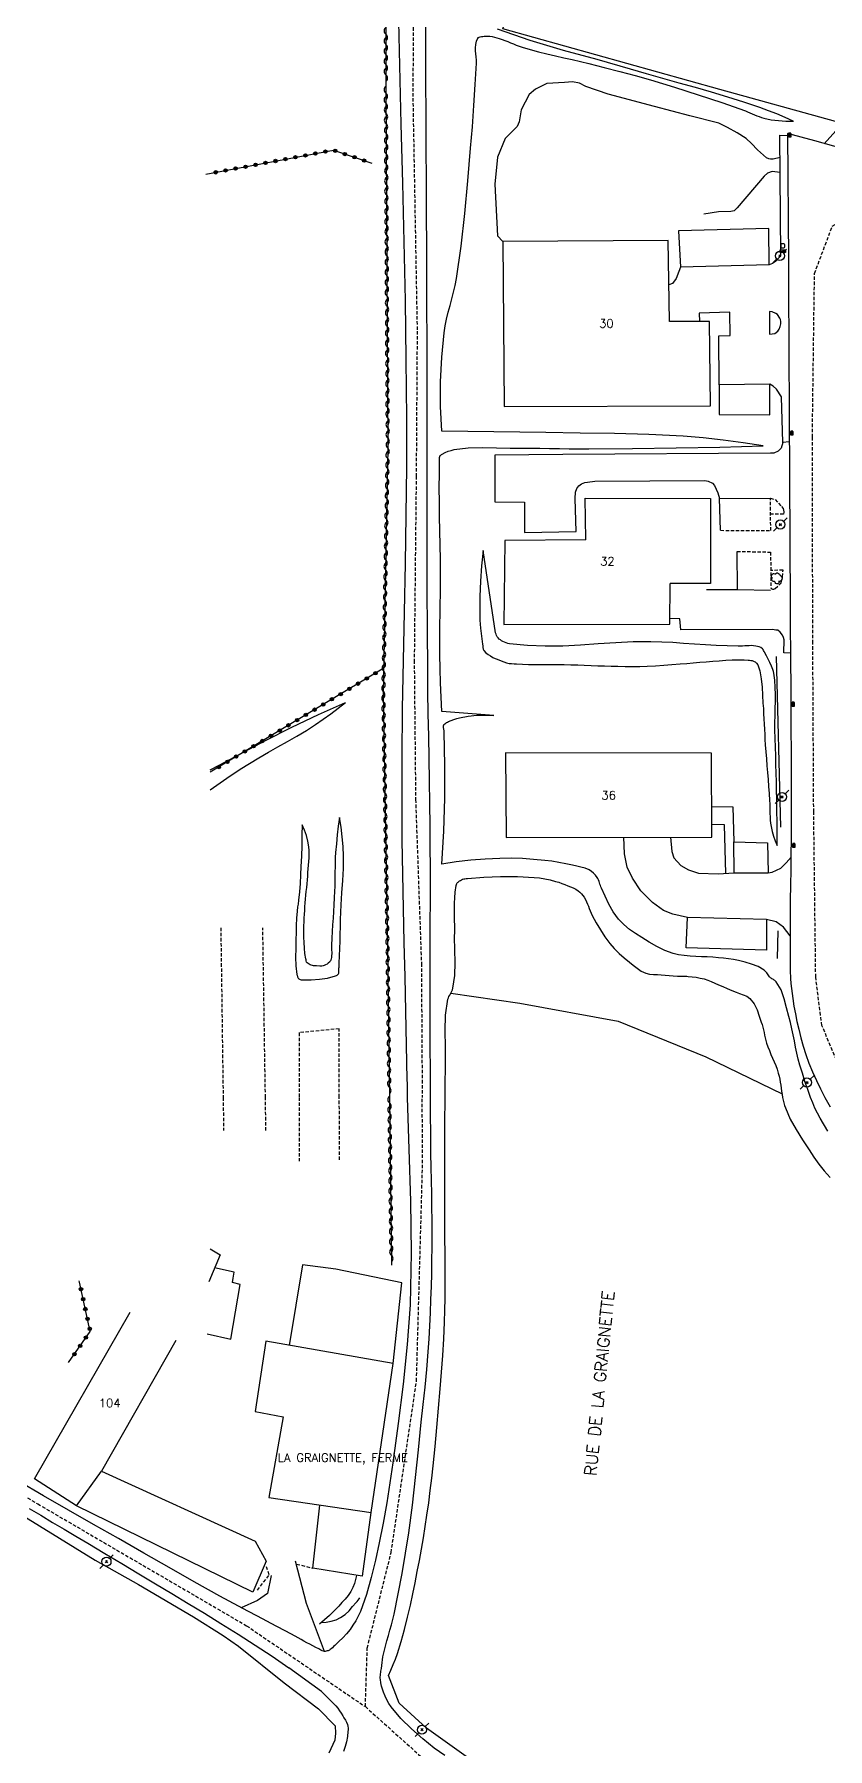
# Model space of a CAD drawing. Header units: millimetres. Extents: x 149000 to 150004, y 153000 to 154002.
# Drawn here: x 149267.2 to 149384.4, y 153574.7 to 153828.2 of the extents above; entities that cross this region are included whole.
import ezdxf
from ezdxf.enums import TextEntityAlignment as Align

# ---------------------------------------------------------------- set-up
doc = ezdxf.new("R2010")
doc.units = ezdxf.units.MM
doc.linetypes.add('DASHED', pattern=[0.75, 0.5, -0.25])
doc.layers.get('0').update_dxf_attribs({"linetype": 'CONTINUOUS'})
for name, color, linetype in [('W0001', 6, 'DASHED'), ('W0006', 2, 'CONTINUOUS'), ('W0008', 7, 'CONTINUOUS'), ('W0017', 7, 'CONTINUOUS'), ('W0071', 7, 'CONTINUOUS'), ('W0101', 7, 'CONTINUOUS'), ('W0104', 1, 'CONTINUOUS'), ('W0112', 1, 'DASHED'), ('W0211', 2, 'CONTINUOUS'), ('W0214', 2, 'CONTINUOUS'), ('W0300', 7, 'CONTINUOUS'), ('W0310', 3, 'CONTINUOUS'), ('W0323', 7, 'CONTINUOUS'), ('W0330', 7, 'CONTINUOUS'), ('W0333', 7, 'CONTINUOUS'), ('W0401', 7, 'CONTINUOUS'), ('W0438', 7, 'CONTINUOUS'), ('W0473', 7, 'CONTINUOUS'), ('W0984', 7, 'CONTINUOUS'), ('W0989', 7, 'CONTINUOUS'), ('W0991', 7, 'CONTINUOUS')]:
    doc.layers.add(name, color=color, linetype=linetype)
doc.styles.get("Standard").update_dxf_attribs({"font": 'romans.shx', "width": 0.85})

# ---------------------------------------------------------------- blocks, each defined once
blk = doc.blocks.new('T300')
for p, q in [((-0.8, 0.51), (-0.86, 0.34)), ((-0.86, 0.34), (-0.86, 0.17)), ((-0.86, 0.17), (-0.74, 0.06)), ((-0.69, 0.63), (-0.8, 0.51)), ((-0.8, -0.06), (-0.74, 0.06)), ((-0.74, 0.06), (-0.69, 0.11)), ((-0.57, 0.69), (-0.69, 0.63)), ((-0.46, 0.69), (-0.57, 0.69)), ((-0.29, 0.63), (-0.46, 0.69)), ((-0.29, 0.63), (-0.17, 0.74)), ((-0.23, 0.57), (-0.29, 0.63)), ((-0.17, 0.74), (-0.06, 0.8)), ((-0.06, 0.8), (0.06, 0.8)), ((0.06, 0.8), (0.23, 0.74)), ((0.23, 0.74), (0.34, 0.63)), ((0.34, 0.63), (0.4, 0.51)), ((0.46, 0.46), (0.34, 0.46)), ((0.4, 0.51), (0.4, 0.46)), ((0.57, 0.4), (0.46, 0.46)), ((0.57, 0.4), (0.69, 0.29)), ((0.69, 0.29), (0.74, 0.17)), ((0.74, 0.06), (0.69, -0.17)), ((0.74, 0.17), (0.74, 0.06)), ((-0.8, -0.17), (-0.8, -0.06)), ((-0.8, -0.23), (-0.8, -0.17)), ((-0.74, -0.34), (-0.8, -0.23)), ((-0.69, -0.4), (-0.74, -0.34)), ((-0.51, -0.46), (-0.69, -0.4)), ((-0.4, -0.46), (-0.51, -0.46)), ((-0.4, -0.46), (-0.34, -0.46)), ((-0.34, -0.46), (-0.34, -0.4)), ((-0.34, -0.51), (-0.34, -0.46)), ((-0.29, -0.63), (-0.34, -0.51)), ((-0.17, -0.74), (-0.29, -0.63)), ((-0.06, -0.8), (-0.17, -0.74)), ((0.06, -0.8), (-0.06, -0.8)), ((0.17, -0.74), (0.06, -0.8)), ((0.23, -0.69), (0.17, -0.74)), ((0.29, -0.46), (0.23, -0.46)), ((0.29, -0.63), (0.23, -0.69)), ((0.46, -0.4), (0.29, -0.46)), ((0.34, -0.51), (0.29, -0.63)), ((0.34, -0.51), (0.34, -0.46)), ((0.57, -0.34), (0.46, -0.4)), ((0.63, -0.29), (0.57, -0.34)), ((0.69, -0.17), (0.63, -0.29))]:
    blk.add_line(p, q)
blk = doc.blocks.new('T473')
for p, q in [((-0.166667, 0.166667), (0.166667, -0.166667)), ((-0.166667, -0.166667), (0.166667, 0.166667)), ((0.500001, 0.500001), (1.000002, 1.000002)), ((-1.000002, -1.000002), (-0.500001, -0.500001))]:
    blk.add_line(p, q)
blk.add_ellipse((0, 0), major_axis=(0.471405, 0.471405), ratio=1, start_param=5.4977871438, end_param=11.780972451)
blk = doc.blocks.new('T438')
for p, q in [((-0.4, 0.2), (0.4, 0.2)), ((-0.4, -0.2), (-0.4, 0.2)), ((0.15, 1.1), (-0.3, 1.1)), ((-0.3, 1.1), (-0.3, 0.5)), ((-0.3, 0.5), (0.15, 0.5)), ((0.3, 0.65), (0.3, 0.95)), ((0.4, 0.2), (0.4, -0.2))]:
    blk.add_line(p, q)
at = {"flags": 128}
for points in [[(-0.4, -0.2), (0.4, 0.2)], [(0.4, -0.2), (-0.4, -0.2)]]:
    blk.add_lwpolyline(points, dxfattribs=at)
for centre, major_axis, start_param, end_param in [((0.15, 0.95), (0.106, -0.106), 0.785398, 2.356194), ((0.15, 0.65), (0.106, 0.106), 3.926991, 5.497787)]:
    blk.add_ellipse(centre, major_axis=major_axis, ratio=1, start_param=start_param, end_param=end_param)
blk = doc.blocks.new('T401')
for p, q in [((-0.3, 0.3), (0, 0.3)), ((-0.3, -0.25), (-0.3, 0.3)), ((-0.3, 0.15), (0, 0.15)), ((-0.3, 0), (0, 0)), ((0, 0.3), (0, -0.25)), ((-0.3, -0.15), (0, -0.15)), ((-0.3, -0.25), (-0.3, -0.3)), ((-0.3, -0.3), (0, -0.3)), ((0, -0.3), (0, -0.25))]:
    blk.add_line(p, q)
blk = doc.blocks.new('t310o')
at = {"color": 0, "linetype": 'Continuous'}
for centre, start, end in [((-0.5, 0.38), 216.8699, 323.1304), ((0.5, -0.37), 36.8699, 143.1303)]:
    blk.add_arc(centre, 0.625, start, end, dxfattribs=at)
blk = doc.blocks.new('t323o')
at = {"color": 0, "linetype": 'Continuous'}
for radius in [0.25, 0.15]:
    blk.add_circle((0, 0), radius, dxfattribs=at)

msp = doc.modelspace()

# ---------------------------------------------------------------- linework, layer by layer
at = {"layer": 'W0001'}
for points in [[(149348.91, 154000), (149347.93, 153997.15), (149339.86, 153980.4), (149333.91, 153965.71), (149329, 153948.51), (149326.22, 153934.62), (149324.08, 153919.47), (149322.82, 153901.75), (149322.56, 153880.4), (149323.29, 153852.46), (149323.14, 153818.74), (149323.77, 153784.3), (149323.63, 153762.84), (149323.34, 153735.62), (149323.54, 153715.03), (149324.4, 153690.82), (149324.52, 153671)], [(149388.13, 153671), (149383.58, 153681.64), (149382.68, 153688.79), (149382.38, 153713.19), (149382.25, 153738.13), (149382.18, 153768.61), (149382.5, 153792.81), (149385.13, 153799.8), (149393.19, 153804.35), (149410.19, 153801.02), (149440.36, 153792.32), (149473.13, 153782.72), (149518.06, 153770.36), (149557.33, 153759.19), (149602.5, 153746.36), (149618.8, 153740.95)], [(149177.95, 153671), (149192.51, 153660.55), (149211.12, 153646.03), (149225.77, 153636.87), (149245.65, 153624.2), (149267.7, 153610.89), (149298.56, 153592.88), (149316.12, 153580.92)], [(149316.12, 153580.92), (149316.4, 153589.59), (149319.93, 153603.7), (149323.68, 153629.06), (149324.58, 153661.29), (149324.52, 153671)], [(149316.12, 153580.92), (149324.74, 153573.18)]]:
    msp.add_lwpolyline(points, dxfattribs=at)
at = {"layer": 'W0006'}
for points in [[(149387.71, 153819.48), (149386.83, 153819.76), (149385.61, 153815.3), (149368.5, 153819.99), (149336.43, 153828.99), (149337.77, 153833.4), (149336.69, 153833.71), (149339.44, 153843.7), (149354.63, 153839.45)], [(149375.78, 153794.07), (149375.77, 153799.45), (149362.41, 153799.14), (149362.68, 153793.74)], [(149368.43, 153776.37), (149368.4, 153771.94), (149375.89, 153771.93), (149375.92, 153776.47)], [(149368.62, 153754.84), (149368.45, 153759.54)], [(149371.11, 153746.09), (149371.06, 153751.73)], [(149370.65, 153704.18), (149370.58, 153708.76), (149375.54, 153708.63), (149375.63, 153704.21)], [(149375.38, 153697.29), (149375.4, 153692.76), (149363.53, 153693.11), (149363.73, 153697.58)]]:
    msp.add_lwpolyline(points, dxfattribs=at)
at = {"layer": 'W0008'}
for points in [[(149320.97, 153832.26), (149321.16, 153823.57), (149321.38, 153814.88), (149321.6, 153806.18), (149321.81, 153797.49), (149321.99, 153788.8), (149322.12, 153780.11), (149322.19, 153771.41), (149322.18, 153764.25), (149322.1, 153757.08), (149321.98, 153749.92), (149321.84, 153742.76), (149321.7, 153735.59), (149321.58, 153728.43), (149321.5, 153721.27), (149321.49, 153714.1), (149321.53, 153709.04), (149321.6, 153703.99), (149321.7, 153698.93), (149321.81, 153693.88), (149321.94, 153688.82), (149322.06, 153683.77), (149322.17, 153678.71), (149322.27, 153673.65), (149322.28, 153672.99), (149322.29, 153672.33), (149322.31, 153671.66), (149322.32, 153671)], [(149325.75, 153671), (149325.73, 153674.83), (149325.72, 153678.66), (149325.71, 153682.49), (149325.7, 153686.32), (149325.7, 153689.01), (149325.7, 153691.7), (149325.71, 153694.39), (149325.72, 153697.08), (149325.73, 153699.78), (149325.74, 153702.47), (149325.73, 153705.16), (149325.72, 153707.85), (149325.69, 153711.16), (149325.65, 153714.47), (149325.6, 153717.78), (149325.54, 153721.08), (149325.48, 153724.39), (149325.42, 153727.7), (149325.37, 153731.01), (149325.34, 153734.32), (149325.3, 153740.2), (149325.27, 153746.09), (149325.26, 153751.98), (149325.25, 153757.87), (149325.24, 153762.11), (149325.24, 153766.35), (149325.24, 153770.59), (149325.23, 153774.83), (149325.23, 153779.07), (149325.23, 153783.31), (149325.22, 153787.55), (149325.21, 153791.79), (149325.2, 153796.7), (149325.17, 153801.6), (149325.15, 153806.51), (149325.12, 153811.42), (149325.09, 153816.33), (149325.07, 153821.23), (149325.05, 153826.14), (149325.04, 153831.05)], [(149386.57, 153811.29), (149382.55, 153812.4), (149378.53, 153813.51)], [(149378.53, 153813.51), (149378.57, 153807.27), (149378.6, 153801.03), (149378.64, 153794.79), (149378.67, 153788.55), (149378.7, 153783.85), (149378.72, 153779.15), (149378.74, 153774.45), (149378.76, 153769.75), (149378.78, 153765.05), (149378.81, 153760.35), (149378.83, 153755.65), (149378.85, 153750.95), (149378.88, 153746), (149378.91, 153741.06), (149378.95, 153736.12), (149378.99, 153731.18), (149379.02, 153726.23), (149379.05, 153721.29), (149379.06, 153716.35), (149379.06, 153711.41), (149379.05, 153709.15), (149379.02, 153706.9), (149378.99, 153704.65), (149378.96, 153702.4), (149378.92, 153700.14), (149378.9, 153697.89), (149378.88, 153695.64), (149378.88, 153693.38), (149378.88, 153692.18), (149378.89, 153690.98), (149378.91, 153689.78), (149378.96, 153688.58), (149379.02, 153687.84), (149379.09, 153687.1), (149379.18, 153686.36), (149379.28, 153685.63), (149379.46, 153684.49), (149379.67, 153683.35), (149379.9, 153682.22), (149380.17, 153681.09), (149380.49, 153679.82), (149380.84, 153678.56), (149381.23, 153677.32), (149381.67, 153676.08), (149382.19, 153674.78), (149382.77, 153673.5), (149383.38, 153672.25), (149384.03, 153671), (149384.03, 153671), (149384.04, 153671), (149384.04, 153671), (149384.04, 153671)], [(149322.32, 153671), (149322.54, 153663.34), (149322.79, 153655.68), (149322.9, 153648.01), (149322.72, 153640.34), (149322.32, 153634.47), (149321.7, 153628.62), (149320.96, 153622.79), (149320.16, 153616.97), (149319.74, 153614), (149319.28, 153611.03), (149318.77, 153608.07), (149318.17, 153605.13), (149317.6, 153602.57), (149317, 153600.02), (149316.29, 153597.48), (149315.39, 153595.01), (149315.06, 153594.31), (149314.7, 153593.63), (149314.29, 153592.98), (149313.85, 153592.35), (149313.33, 153591.71), (149312.77, 153591.1), (149312.18, 153590.53), (149311.59, 153589.95), (149311.43, 153589.8), (149311.27, 153589.64), (149311.09, 153589.48), (149310.91, 153589.35), (149310.81, 153589.29), (149310.71, 153589.24), (149310.6, 153589.19), (149310.49, 153589.15), (149310.35, 153589.12), (149310.2, 153589.09), (149310.06, 153589.09), (149309.91, 153589.1), (149309.72, 153589.16), (149309.55, 153589.25), (149309.39, 153589.36), (149309.22, 153589.45), (149308.79, 153589.68), (149308.35, 153589.92), (149307.92, 153590.15), (149307.48, 153590.38), (149307.05, 153590.62), (149306.62, 153590.85), (149306.18, 153591.09), (149305.75, 153591.32), (149304.35, 153592.06), (149302.96, 153592.8), (149301.56, 153593.54), (149300.16, 153594.28), (149298.76, 153595.02), (149297.37, 153595.76), (149295.98, 153596.51), (149294.59, 153597.27), (149290.84, 153599.36), (149287.11, 153601.48), (149283.38, 153603.62), (149279.65, 153605.76), (149275.95, 153607.87), (149272.25, 153609.99), (149268.55, 153612.11), (149264.86, 153614.26)], [(149327.85, 153573.68), (149326.31, 153574.8), (149324.59, 153576.18), (149322.92, 153577.62), (149321.34, 153579.17), (149319.92, 153580.87), (149319.58, 153581.38), (149319.28, 153581.92), (149319.03, 153582.47), (149318.81, 153583.04), (149318.64, 153583.5), (149318.51, 153583.97), (149318.4, 153584.45), (149318.34, 153584.94), (149318.33, 153585.14), (149318.33, 153585.35), (149318.35, 153585.55), (149318.37, 153585.75), (149318.4, 153585.95), (149318.43, 153586.15), (149318.45, 153586.35), (149318.48, 153586.55), (149318.53, 153586.99), (149318.58, 153587.43), (149318.65, 153587.86), (149318.72, 153588.3), (149318.9, 153589.09), (149319.09, 153589.88), (149319.3, 153590.67), (149319.53, 153591.45), (149319.75, 153592.23), (149319.97, 153593.01), (149320.18, 153593.8), (149320.36, 153594.59), (149320.99, 153597.58), (149321.56, 153600.59), (149322.07, 153603.6), (149322.54, 153606.62), (149323.09, 153610.7), (149323.55, 153614.79), (149323.97, 153618.88), (149324.39, 153622.98), (149324.67, 153625.57), (149324.95, 153628.17), (149325.21, 153630.76), (149325.42, 153633.36), (149325.54, 153635.3), (149325.64, 153637.23), (149325.73, 153639.16), (149325.81, 153641.1), (149325.87, 153643.03), (149325.92, 153644.97), (149325.95, 153646.9), (149325.98, 153648.84), (149326, 153650.82), (149325.99, 153652.79), (149325.96, 153654.77), (149325.93, 153656.75), (149325.89, 153658.73), (149325.85, 153660.7), (149325.82, 153662.68), (149325.8, 153664.66), (149325.78, 153666.24), (149325.77, 153667.83), (149325.76, 153669.41), (149325.75, 153671)], [(149384.04, 153671), (149384.82, 153669.61)], [(149266.42, 153610.24), (149268.15, 153609.21), (149269.89, 153608.17), (149271.62, 153607.14), (149273.35, 153606.11), (149275.08, 153605.07), (149277.6, 153603.57), (149280.11, 153602.08), (149282.62, 153600.58), (149285.12, 153599.08), (149287.54, 153597.63), (149289.95, 153596.18), (149292.36, 153594.72), (149294.75, 153593.23), (149297.3, 153591.63), (149299.84, 153590.02), (149302.36, 153588.37), (149304.83, 153586.64)], [(149309.66, 153583.18), (149304.83, 153586.64)]]:
    msp.add_lwpolyline(points, dxfattribs=at)
at = {"layer": 'W0017'}
for points in [[(149387.71, 153819.48), (149386.54, 153814.91), (149383.95, 153812)], [(149377.54, 153795.48), (149376.72, 153794.59), (149376.3, 153794.29), (149375.78, 153794.07), (149362.68, 153793.74), (149362.44, 153793.12), (149362.06, 153792.06), (149361.51, 153791.31), (149360.98, 153791.11)], [(149377.63, 153774.59), (149376.9, 153775.7), (149376.38, 153776.17), (149375.92, 153776.47), (149368.43, 153776.37), (149368.38, 153783.58), (149370.03, 153783.65), (149370, 153787.1), (149365.47, 153786.96), (149365.48, 153785.73)], [(149378.73, 153767.9), (149377.84, 153767.82), (149377.56, 153766.98), (149377.13, 153766.54), (149376.48, 153766.26), (149376.01, 153766.24), (149345.32, 153766.05), (149335.23, 153765.95), (149335.25, 153759.04), (149339.66, 153759.02), (149339.66, 153754.51), (149347.29, 153754.67), (149347.15, 153759.53), (149347.2, 153760.46), (149347.39, 153761.02), (149347.68, 153761.44), (149348.08, 153761.71), (149348.55, 153761.89), (149348.96, 153761.97), (149350.04, 153762.09), (149366.29, 153762.19), (149366.8, 153762.12), (149367.41, 153761.79), (149367.72, 153761.49), (149368.23, 153760.37), (149368.45, 153759.54), (149375.98, 153759.58)], [(149366.53, 153746.1), (149371.11, 153746.09), (149376.01, 153745.99)], [(149378.92, 153736.68), (149377.96, 153736.71), (149378, 153738.66), (149377.93, 153739), (149377.79, 153739.35), (149377.42, 153739.8), (149377.08, 153740.09), (149376.78, 153740.1), (149376.3, 153740.19), (149362.76, 153740.11), (149362.62, 153741.76), (149361.14, 153741.78)], [(149378.89, 153694.89), (149377.93, 153696.19), (149376.84, 153696.94), (149375.38, 153697.29), (149363.73, 153697.58), (149361.56, 153698.09), (149360.2, 153698.62), (149358.54, 153699.79), (149356.83, 153701.54), (149355.61, 153703.43), (149354.83, 153705.04), (149354.41, 153707.02), (149354.32, 153709.45)], [(149361.2, 153709.47), (149361.39, 153707.37), (149361.72, 153706.42), (149362.75, 153705.26), (149363.89, 153704.64), (149365.34, 153704.17), (149368.28, 153704.03), (149370.65, 153704.18), (149375.63, 153704.21), (149376.23, 153704.32), (149376.87, 153704.6), (149377.5, 153704.9), (149378.33, 153705.67), (149379.05, 153706.5)], [(149310.1, 153589.06), (149307.42, 153596.19), (149305.79, 153602.45)], [(149302.18, 153600.3), (149301.68, 153597.65), (149300.2, 153596.62), (149297.78, 153595.55)]]:
    msp.add_lwpolyline(points, dxfattribs=at)
at = {"layer": 'W0071'}
for points in [[(149309.66, 153583.18), (149311.77, 153581.05)], [(149311.77, 153581.05), (149312.06, 153580.7), (149312.31, 153580.32), (149312.54, 153579.94), (149312.77, 153579.55), (149312.96, 153579.25), (149313.16, 153578.94), (149313.34, 153578.62), (149313.47, 153578.28), (149313.53, 153578.02), (149313.56, 153577.76), (149313.57, 153577.5), (149313.55, 153577.24), (149313.47, 153576.49), (149313.32, 153575.74), (149313.12, 153575.01), (149312.89, 153574.3)]]:
    msp.add_lwpolyline(points, dxfattribs=at)
at = {"layer": 'W0101'}
for points in [[(149336.43, 153797.53), (149336.63, 153773.15), (149367.11, 153773.24), (149366.96, 153785.73), (149361.05, 153785.72), (149360.89, 153797.68)], [(149336.85, 153721.93), (149336.92, 153709.41), (149367.32, 153709.48), (149367.27, 153721.91)]]:
    msp.add_lwpolyline(points, close=True, dxfattribs=at)
for points in [[(149348.68, 153753.42), (149348.7, 153753.46), (149348.61, 153759.59), (149367.15, 153759.56), (149367.11, 153747), (149361.15, 153746.96), (149361.15, 153746.98)], [(149348.68, 153753.42), (149336.71, 153753.35), (149336.6, 153740.92)], [(149336.6, 153740.92), (149361.14, 153740.97), (149361.15, 153746.98)], [(149273.45, 153610.62), (149267.23, 153614.61), (149281.34, 153639.22)], [(149288.12, 153635.06), (149277.14, 153615.72)], [(149273.45, 153610.62), (149277.14, 153615.72)]]:
    msp.add_lwpolyline(points, dxfattribs=at)
at = {"layer": 'W0104'}
for points in [[(149293.16, 153648.59), (149294.65, 153647.73), (149293, 153643.75)], [(149292.75, 153636.04), (149296.22, 153635.23), (149297.6, 153643.34), (149296.48, 153643.63), (149296.6, 153644.29), (149296.73, 153645.16), (149293.84, 153645.78), (149293.84, 153645.78)], [(149320.23, 153631.67), (149320.23, 153631.67), (149321.52, 153643.58), (149311.75, 153645.59), (149306.81, 153646.25), (149304.88, 153634.34), (149304.86, 153634.34)], [(149277.14, 153615.72), (149299.83, 153605.41), (149301.48, 153602.43), (149299.48, 153597.86)], [(149299.48, 153597.86), (149273.45, 153610.62)], [(149316.96, 153609.64), (149316.95, 153609.63), (149315.66, 153600.19), (149308.37, 153601.39), (149309.4, 153610.73), (149309.4, 153610.73)]]:
    msp.add_lwpolyline(points, dxfattribs=at)
msp.add_lwpolyline([(149316.96, 153609.64), (149320.23, 153631.67), (149301.39, 153634.95), (149299.82, 153624.54), (149303.95, 153623.79), (149301.83, 153611.82)], close=True, dxfattribs=at)
at = {"layer": 'W0112'}
for points in [[(149368.62, 153754.84), (149376.03, 153754.79), (149375.98, 153759.58), (149376.68, 153759.39), (149377.64, 153758.37), (149377.87, 153758.06), (149377.97, 153757.51), (149377.93, 153757.24)], [(149377.93, 153757.24), (149376, 153757.25)], [(149371.06, 153751.73), (149376.01, 153751.62), (149376.05, 153746.39), (149376.09, 153746.26), (149376.28, 153746.16), (149376.47, 153746.16), (149376.71, 153746.23), (149377.56, 153747.09), (149377.78, 153747.97), (149377.85, 153748.93)], [(149377.85, 153748.93), (149376.03, 153748.92)], [(149294.75, 153696.07), (149295.1, 153671)], [(149301.35, 153671), (149300.96, 153696.07)], [(149312.27, 153671), (149312.26, 153681.14), (149306.32, 153680.57), (149306.33, 153671)], [(149295.1, 153671), (149295.17, 153666.09)], [(149301.43, 153666.1), (149301.35, 153671)], [(149306.33, 153671), (149306.34, 153661.55)], [(149312.29, 153661.77), (149312.27, 153671)], [(149300.19, 153598.13), (149301.9, 153600.42), (149301.46, 153601.67)], [(149305.96, 153602.01), (149308.37, 153601.39)]]:
    msp.add_lwpolyline(points, dxfattribs=at)
at = {"layer": 'W0211'}
for points in [[(149327.41, 153769.48), (149327.22, 153773.13), (149327.22, 153776.78), (149327.4, 153780.43), (149327.76, 153784.06), (149327.91, 153785.08), (149328.12, 153786.08), (149328.36, 153787.08), (149328.63, 153788.07), (149328.9, 153789.05), (149329.16, 153790.04), (149329.39, 153791.04), (149329.58, 153792.05), (149330.29, 153796.85), (149330.82, 153801.69), (149331.26, 153806.52), (149331.68, 153811.36), (149331.94, 153814.5), (149332.15, 153817.63), (149332.34, 153820.77), (149332.53, 153823.91), (149332.53, 153824.36), (149332.5, 153824.82), (149332.45, 153825.27), (149332.41, 153825.72), (149332.4, 153826.19), (149332.44, 153826.67), (149332.54, 153827.14), (149332.72, 153827.59), (149332.76, 153827.64), (149332.81, 153827.69), (149332.87, 153827.72), (149332.93, 153827.75), (149333.11, 153827.81), (149333.29, 153827.85), (149333.48, 153827.87), (149333.66, 153827.89), (149333.88, 153827.9), (149334.09, 153827.92), (149334.31, 153827.92), (149334.53, 153827.9), (149334.88, 153827.85), (149335.22, 153827.77), (149335.56, 153827.67), (149335.89, 153827.57), (149336.33, 153827.43), (149336.75, 153827.27), (149337.17, 153827.1), (149337.59, 153826.92), (149338.01, 153826.75), (149338.43, 153826.58), (149338.85, 153826.42), (149339.29, 153826.27), (149340.5, 153825.91), (149341.73, 153825.58), (149342.96, 153825.28), (149344.2, 153824.99), (149345.43, 153824.71), (149346.67, 153824.43), (149347.9, 153824.15), (149349.14, 153823.84), (149351.42, 153823.26), (149353.71, 153822.67), (149356, 153822.07), (149358.27, 153821.42), (149361.8, 153820.36), (149365.31, 153819.24), (149368.8, 153818.08), (149372.28, 153816.86), (149372.62, 153816.72), (149372.96, 153816.58), (149373.3, 153816.43), (149373.64, 153816.28), (149373.97, 153816.13), (149374.32, 153816), (149374.67, 153815.87), (149375.03, 153815.77), (149376.1, 153815.55), (149377.19, 153815.41), (149378.28, 153815.33), (149379.38, 153815.33)], [(149327.41, 153728.07), (149327.31, 153730.17), (149327.23, 153732.27), (149327.18, 153734.37), (149327.14, 153736.48), (149327.13, 153737.97), (149327.13, 153739.46), (149327.15, 153740.95), (149327.17, 153742.44), (149327.19, 153743.93), (149327.21, 153745.42), (149327.22, 153746.91), (149327.23, 153748.4), (149327.22, 153750.52), (149327.19, 153752.64), (149327.15, 153754.76), (149327.1, 153756.88), (149327.07, 153759), (149327.05, 153761.12), (149327.06, 153763.24), (149327.1, 153765.37), (149327.1, 153765.42), (149327.1, 153765.47), (149327.1, 153765.52), (149327.1, 153765.57), (149327.1, 153765.62), (149327.1, 153765.67), (149327.11, 153765.72), (149327.13, 153765.77), (149327.19, 153765.88), (149327.28, 153765.97), (149327.37, 153766.04), (149327.47, 153766.11), (149327.89, 153766.34), (149328.34, 153766.52), (149328.79, 153766.66), (149329.26, 153766.77), (149331.32, 153767.03), (149333.41, 153767.07), (149335.48, 153767.02), (149337.54, 153767), (149338.99, 153767), (149340.44, 153766.99), (149341.89, 153766.97), (149343.34, 153766.95), (149344.79, 153766.92), (149346.24, 153766.9), (149347.69, 153766.89), (149349.14, 153766.89), (149355.59, 153766.93), (149362.04, 153767.02), (149368.49, 153767.15), (149374.93, 153767.33)], [(149333.53, 153751.87), (149333.28, 153749.6), (149333.12, 153747.33), (149333.03, 153745.06), (149333.02, 153742.78), (149333.06, 153741.58), (149333.15, 153740.38), (149333.27, 153739.18), (149333.44, 153737.99), (149333.47, 153737.76), (149333.5, 153737.52), (149333.55, 153737.28), (149333.65, 153737.06), (149333.92, 153736.74), (149334.25, 153736.48), (149334.6, 153736.26), (149334.94, 153736.06), (149335.07, 153736), (149335.19, 153735.94), (149335.32, 153735.89), (149335.45, 153735.84), (149335.58, 153735.8), (149335.71, 153735.75), (149335.84, 153735.7), (149335.96, 153735.65), (149336.09, 153735.6), (149336.21, 153735.55), (149336.34, 153735.49), (149336.46, 153735.43), (149336.58, 153735.38), (149336.71, 153735.33), (149336.84, 153735.28), (149336.97, 153735.24), (149337.35, 153735.17), (149337.72, 153735.13), (149338.1, 153735.11), (149338.48, 153735.09), (149339.36, 153735.05), (149340.24, 153735.02), (149341.12, 153735.01), (149342, 153735.01), (149342.88, 153735.01), (149343.76, 153735), (149344.64, 153735), (149345.52, 153734.98), (149346.51, 153734.96), (149347.5, 153734.93), (149348.48, 153734.89), (149349.47, 153734.85), (149350.46, 153734.82), (149351.44, 153734.79), (149352.43, 153734.76), (149353.42, 153734.74), (149354.5, 153734.72), (149355.59, 153734.71), (149356.67, 153734.71), (149357.76, 153734.73), (149358.98, 153734.79), (149360.21, 153734.89), (149361.43, 153734.99), (149362.65, 153735.08), (149363.61, 153735.16), (149364.57, 153735.24), (149365.53, 153735.33), (149366.49, 153735.41), (149367.46, 153735.49), (149368.42, 153735.56), (149369.38, 153735.62), (149370.34, 153735.67), (149370.93, 153735.69), (149371.51, 153735.7), (149372.1, 153735.7), (149372.68, 153735.66), (149372.88, 153735.64), (149373.08, 153735.61), (149373.27, 153735.57), (149373.46, 153735.5), (149373.59, 153735.45), (149373.72, 153735.38), (149373.83, 153735.29), (149373.93, 153735.19), (149374.11, 153734.93), (149374.23, 153734.65), (149374.33, 153734.36), (149374.41, 153734.06), (149374.64, 153732.87), (149374.75, 153731.67), (149374.81, 153730.46), (149374.88, 153729.26), (149374.94, 153728.5), (149374.98, 153727.73), (149375.03, 153726.96), (149375.06, 153726.19), (149375.1, 153725.42), (149375.14, 153724.66), (149375.18, 153723.89), (149375.23, 153723.12), (149375.3, 153722.09), (149375.38, 153721.06), (149375.47, 153720.04), (149375.55, 153719.01), (149375.64, 153717.98), (149375.72, 153716.95), (149375.8, 153715.93), (149375.87, 153714.9), (149375.9, 153714.42), (149375.91, 153713.93), (149375.91, 153713.45), (149375.92, 153712.97), (149375.93, 153712.48), (149375.96, 153712), (149376.01, 153711.52), (149376.08, 153711.04), (149376.24, 153710.32), (149376.44, 153709.62), (149376.69, 153708.92), (149376.98, 153708.25)], [(149293.18, 153716.45), (149293.7, 153716.83), (149295.65, 153718.19), (149297.63, 153719.52), (149299, 153720.38), (149300.39, 153721.21), (149301.79, 153722.02), (149303.2, 153722.81), (149304.61, 153723.61), (149306.01, 153724.42), (149307.4, 153725.26), (149308.76, 153726.13), (149309.9, 153726.91), (149311.02, 153727.7), (149312.12, 153728.53), (149313.2, 153729.38)], [(149327.43, 153705.49), (149327.7, 153710.36), (149327.85, 153715.24), (149327.88, 153720.11), (149327.77, 153724.99), (149327.77, 153725.11), (149327.75, 153725.23), (149327.72, 153725.35), (149327.7, 153725.47), (149327.68, 153725.6), (149327.67, 153725.72), (149327.67, 153725.85), (149327.69, 153725.98), (149327.7, 153726.02), (149327.72, 153726.06), (149327.74, 153726.09), (149327.77, 153726.13), (149327.79, 153726.16), (149327.82, 153726.19), (149327.85, 153726.22), (149327.88, 153726.25), (149327.99, 153726.35), (149328.12, 153726.42), (149328.25, 153726.49), (149328.39, 153726.55), (149328.79, 153726.73), (149329.2, 153726.89), (149329.62, 153727.03), (149330.05, 153727.14), (149331.31, 153727.36), (149332.58, 153727.49), (149333.86, 153727.53), (149335.13, 153727.48)], [(149306.77, 153711.3), (149306.75, 153709.75), (149306.72, 153708.21), (149306.67, 153706.66), (149306.6, 153705.12), (149306.54, 153703.88), (149306.46, 153702.64), (149306.37, 153701.4), (149306.25, 153700.16), (149306.23, 153699.96), (149306.2, 153699.76), (149306.17, 153699.56), (149306.13, 153699.36), (149306.1, 153699.16), (149306.07, 153698.96), (149306.04, 153698.75), (149306.02, 153698.55), (149305.94, 153697.49), (149305.89, 153696.42), (149305.87, 153695.36), (149305.86, 153694.29), (149305.84, 153693.01), (149305.81, 153691.73), (149305.85, 153690.44), (149306, 153689.16), (149306.02, 153689.08), (149306.04, 153689), (149306.07, 153688.92), (149306.11, 153688.84), (149306.15, 153688.74), (149306.21, 153688.63), (149306.28, 153688.54), (149306.37, 153688.46), (149306.5, 153688.41), (149306.65, 153688.39), (149306.79, 153688.39), (149306.93, 153688.39), (149308.13, 153688.4), (149309.33, 153688.47), (149310.54, 153688.65), (149311.71, 153688.98), (149311.83, 153689.03), (149311.95, 153689.09), (149312.06, 153689.17), (149312.15, 153689.28), (149312.18, 153689.35), (149312.2, 153689.43), (149312.21, 153689.5), (149312.21, 153689.58), (149312.21, 153689.65), (149312.2, 153689.72), (149312.2, 153689.8), (149312.2, 153689.87), (149312.21, 153689.99), (149312.22, 153690.11), (149312.23, 153690.24), (149312.24, 153690.36), (149312.25, 153690.48), (149312.26, 153690.6), (149312.27, 153690.73), (149312.27, 153690.85), (149312.32, 153691.92), (149312.36, 153693), (149312.39, 153694.08), (149312.41, 153695.15), (149312.43, 153696.23), (149312.46, 153697.31), (149312.49, 153698.38), (149312.52, 153699.46), (149312.63, 153701.26), (149312.77, 153703.06), (149312.88, 153704.86), (149312.89, 153706.67), (149312.82, 153708.11), (149312.7, 153709.54), (149312.52, 153710.97), (149312.28, 153712.39)], [(149327.9, 153671), (149327.91, 153672.29), (149327.93, 153673.58), (149327.95, 153674.87), (149327.98, 153676.16), (149327.97, 153678.48), (149327.91, 153680.82), (149327.97, 153683.17), (149328.33, 153685.5), (149328.39, 153685.71), (149328.48, 153685.92), (149328.59, 153686.12), (149328.7, 153686.31), (149328.81, 153686.51), (149328.91, 153686.71), (149329, 153686.92), (149329.07, 153687.13), (149329.35, 153689.01), (149329.39, 153690.92), (149329.33, 153692.81), (149329.31, 153694.68), (149329.32, 153695.52), (149329.32, 153696.35), (149329.3, 153697.18), (149329.29, 153698.02), (149329.28, 153698.85), (149329.29, 153699.69), (149329.33, 153700.52), (149329.4, 153701.36), (149329.43, 153701.68), (149329.47, 153702), (149329.54, 153702.33), (149329.66, 153702.64), (149329.7, 153702.71), (149329.76, 153702.78), (149329.82, 153702.84), (149329.89, 153702.89), (149330.02, 153703), (149330.17, 153703.09), (149330.32, 153703.17), (149330.48, 153703.24), (149330.66, 153703.29), (149330.84, 153703.32), (149331.02, 153703.34), (149331.2, 153703.35), (149333.65, 153703.54), (149336.11, 153703.65), (149338.58, 153703.66), (149341.05, 153703.53), (149341.85, 153703.44), (149342.65, 153703.31), (149343.43, 153703.14), (149344.22, 153702.94), (149344.69, 153702.8), (149345.15, 153702.64), (149345.61, 153702.47), (149346.06, 153702.28), (149346.45, 153702.12), (149346.84, 153701.96), (149347.22, 153701.77), (149347.58, 153701.54), (149347.83, 153701.33), (149348.06, 153701.09), (149348.27, 153700.84), (149348.46, 153700.58), (149348.65, 153700.26), (149348.81, 153699.93), (149348.96, 153699.59), (149349.09, 153699.25), (149349.22, 153698.91), (149349.35, 153698.57), (149349.5, 153698.23), (149349.66, 153697.9), (149350.24, 153696.83), (149350.85, 153695.76), (149351.5, 153694.73), (149352.24, 153693.74), (149352.9, 153692.99), (149353.62, 153692.28), (149354.37, 153691.62), (149355.15, 153690.99), (149355.71, 153690.53), (149356.28, 153690.08), (149356.89, 153689.67), (149357.56, 153689.36), (149358.12, 153689.22), (149358.7, 153689.18), (149359.28, 153689.17), (149359.84, 153689.14), (149360.43, 153689.08), (149361.03, 153689.02), (149361.63, 153688.97), (149362.23, 153688.93), (149362.43, 153688.92), (149362.64, 153688.91), (149362.84, 153688.91), (149363.04, 153688.91), (149363.24, 153688.91), (149363.45, 153688.91), (149363.65, 153688.9), (149363.85, 153688.88), (149364.44, 153688.82), (149365.02, 153688.75), (149365.59, 153688.65), (149366.17, 153688.51), (149366.72, 153688.33), (149367.25, 153688.11), (149367.78, 153687.87), (149368.31, 153687.64), (149368.96, 153687.37), (149369.61, 153687.1), (149370.26, 153686.82), (149370.9, 153686.54), (149371.41, 153686.35), (149371.96, 153686.17), (149372.49, 153685.94), (149372.96, 153685.6), (149373.57, 153684.82), (149374.01, 153683.94), (149374.34, 153683.03), (149374.64, 153682.14), (149374.77, 153681.76), (149374.88, 153681.37), (149374.97, 153680.98), (149375.05, 153680.59), (149375.13, 153680.19), (149375.21, 153679.8), (149375.31, 153679.41), (149375.42, 153679.03), (149375.62, 153678.46), (149375.83, 153677.91), (149376.06, 153677.36), (149376.3, 153676.81), (149376.53, 153676.26), (149376.76, 153675.71), (149376.96, 153675.15), (149377.15, 153674.58), (149377.26, 153674.14), (149377.36, 153673.69), (149377.44, 153673.24), (149377.51, 153672.79), (149377.58, 153672.35), (149377.64, 153671.9), (149377.71, 153671.45), (149377.79, 153671)], [(149319.52, 153585.53), (149319.9, 153586.32), (149320.25, 153587.13), (149320.58, 153587.95), (149320.87, 153588.77), (149321.43, 153590.54), (149321.91, 153592.33), (149322.36, 153594.13), (149322.78, 153595.93), (149323.15, 153597.58), (149323.48, 153599.23), (149323.8, 153600.88), (149324.11, 153602.54), (149324.41, 153604.21), (149324.7, 153605.88), (149324.97, 153607.55), (149325.22, 153609.23), (149325.48, 153611.06), (149325.71, 153612.88), (149325.93, 153614.71), (149326.13, 153616.54), (149326.43, 153619.37), (149326.7, 153622.21), (149326.95, 153625.05), (149327.18, 153627.89), (149327.37, 153630.36), (149327.55, 153632.83), (149327.7, 153635.31), (149327.82, 153637.79), (149327.86, 153639.52), (149327.89, 153641.26), (149327.9, 153642.99), (149327.9, 153644.72), (149327.89, 153646.46), (149327.89, 153648.19), (149327.88, 153649.93), (149327.88, 153651.66), (149327.88, 153653.28), (149327.88, 153654.9), (149327.87, 153656.52), (149327.87, 153658.14), (149327.86, 153659.77), (149327.86, 153661.39), (149327.86, 153663.01), (149327.86, 153664.63), (149327.87, 153665.43), (149327.87, 153666.22), (149327.88, 153667.02), (149327.88, 153667.82), (149327.88, 153668.61), (149327.89, 153669.41), (149327.89, 153670.2), (149327.9, 153671)], [(149377.79, 153671), (149377.87, 153670.6), (149377.96, 153670.21), (149378.08, 153669.82), (149378.21, 153669.44), (149378.92, 153667.8), (149379.78, 153666.23), (149380.72, 153664.72), (149381.69, 153663.24), (149382.41, 153662.18), (149383.16, 153661.14), (149383.95, 153660.13), (149384.79, 153659.17)], [(149188.81, 153658.92), (149202.57, 153648.56), (149216.26, 153639.28), (149231.22, 153630.07), (149244.7, 153621.81), (149262.68, 153610.9), (149276.21, 153602.6), (149282.58, 153599), (149290.7, 153594.2), (149295.08, 153591.44), (149297.39, 153589.87), (149304.12, 153584.45), (149309.19, 153580.62), (149311.68, 153578.08), (149311.7, 153577.02), (149311.62, 153575.97), (149310.7, 153574.05)], [(149314.8, 153600.33), (149314.67, 153599.71), (149314.49, 153599.11), (149314.26, 153598.52), (149313.98, 153597.95), (149313.59, 153597.36), (149313.14, 153596.81), (149312.66, 153596.3), (149312.18, 153595.79), (149311.5, 153595.09), (149310.8, 153594.41), (149310.08, 153593.75), (149309.34, 153593.12)]]:
    msp.add_lwpolyline(points, dxfattribs=at)
at = {"layer": 'W0214'}
for points in [[(149379.36, 153815.34), (149378.15, 153815.88), (149376.92, 153816.4), (149375.68, 153816.88), (149374.43, 153817.34), (149372.07, 153818.14), (149369.68, 153818.89), (149367.29, 153819.6), (149364.89, 153820.29), (149362.49, 153820.96), (149360.08, 153821.64), (149357.68, 153822.32), (149355.29, 153823.02), (149350.37, 153824.43), (149345.42, 153825.79), (149340.49, 153827.24), (149335.65, 153828.94)], [(149374.92, 153767.33), (149371.97, 153767.79), (149369.02, 153768.18), (149366.06, 153768.5), (149363.1, 153768.75), (149358.02, 153769.03), (149352.94, 153769.16), (149347.87, 153769.21), (149342.79, 153769.29), (149338.95, 153769.36), (149335.1, 153769.41), (149331.25, 153769.45), (149327.4, 153769.48)], [(149335.37, 153739.69), (149333.53, 153751.87)], [(149376.98, 153708.25), (149376.97, 153709.96), (149376.96, 153711.68), (149376.94, 153713.39), (149376.91, 153715.1), (149376.89, 153716.38), (149376.86, 153717.66), (149376.83, 153718.94), (149376.79, 153720.22), (149376.76, 153721.51), (149376.72, 153722.79), (149376.69, 153724.07), (149376.66, 153725.35), (149376.65, 153726.39), (149376.67, 153727.44), (149376.7, 153728.48), (149376.73, 153729.52), (149376.74, 153730.57), (149376.71, 153731.62), (149376.63, 153732.67), (149376.48, 153733.71), (149376.42, 153733.98), (149376.33, 153734.25), (149376.23, 153734.5), (149376.13, 153734.76), (149375.9, 153735.28), (149375.65, 153735.79), (149375.39, 153736.3), (149375.12, 153736.8), (149375.05, 153736.93), (149374.98, 153737.08), (149374.9, 153737.22), (149374.79, 153737.34), (149374.57, 153737.49), (149374.33, 153737.6), (149374.08, 153737.67), (149373.83, 153737.73), (149373.5, 153737.77), (149373.17, 153737.79), (149372.84, 153737.78), (149372.51, 153737.76), (149372.19, 153737.74), (149371.86, 153737.71), (149371.54, 153737.69), (149371.21, 153737.69), (149369.6, 153737.74), (149367.99, 153737.82), (149366.38, 153737.91), (149364.77, 153738.02), (149363.16, 153738.13), (149361.55, 153738.23), (149359.94, 153738.31), (149358.33, 153738.35), (149355.72, 153738.34), (149353.12, 153738.22), (149350.52, 153738.05), (149347.92, 153737.87), (149345.31, 153737.73), (149342.68, 153737.69), (149340.06, 153737.79), (149337.44, 153738.08), (149337.18, 153738.13), (149336.93, 153738.2), (149336.68, 153738.29), (149336.44, 153738.4), (149336.25, 153738.51), (149336.07, 153738.63), (149335.89, 153738.77), (149335.74, 153738.93), (149335.61, 153739.1), (149335.51, 153739.29), (149335.43, 153739.49), (149335.37, 153739.69)], [(149293.16, 153719.43), (149294.52, 153720.14), (149297.48, 153721.69), (149301.34, 153723.75), (149305.25, 153725.72), (149309.2, 153727.59), (149313.2, 153729.38)], [(149335.13, 153727.48), (149327.41, 153728.07)], [(149312.28, 153712.39), (149312.1, 153711.09), (149311.95, 153709.8), (149311.83, 153708.5), (149311.73, 153707.2), (149311.68, 153706.48), (149311.66, 153705.77), (149311.64, 153705.05), (149311.63, 153704.34), (149311.62, 153703.62), (149311.61, 153702.91), (149311.59, 153702.2), (149311.57, 153701.48), (149311.52, 153700.49), (149311.47, 153699.49), (149311.4, 153698.5), (149311.34, 153697.5), (149311.27, 153696.51), (149311.21, 153695.51), (149311.16, 153694.52), (149311.11, 153693.52), (149311.1, 153693.26), (149311.11, 153693.01), (149311.12, 153692.75), (149311.14, 153692.49), (149311.14, 153692.23), (149311.13, 153691.97), (149311.1, 153691.71), (149311.05, 153691.45), (149311.01, 153691.33), (149310.96, 153691.21), (149310.89, 153691.1), (149310.81, 153691), (149310.64, 153690.83), (149310.45, 153690.69), (149310.24, 153690.58), (149310.03, 153690.49), (149309.87, 153690.44), (149309.71, 153690.42), (149309.54, 153690.41), (149309.38, 153690.42), (149308.92, 153690.44), (149308.44, 153690.47), (149307.96, 153690.6), (149307.54, 153690.87), (149307.43, 153691), (149307.37, 153691.17), (149307.35, 153691.33), (149307.32, 153691.48), (149307.19, 153692.28), (149307.11, 153693.08), (149307.07, 153693.89), (149307.05, 153694.69), (149307.04, 153695.25), (149307.04, 153695.81), (149307.05, 153696.38), (149307.06, 153696.94), (149307.09, 153697.5), (149307.12, 153698.07), (149307.15, 153698.63), (149307.18, 153699.19), (149307.22, 153699.76), (149307.27, 153700.32), (149307.33, 153700.89), (149307.39, 153701.45), (149307.45, 153702.02), (149307.51, 153702.58), (149307.56, 153703.15), (149307.6, 153703.72), (149307.64, 153704.26), (149307.69, 153704.8), (149307.74, 153705.34), (149307.78, 153705.87), (149307.82, 153706.42), (149307.83, 153706.96), (149307.81, 153707.51), (149307.76, 153708.05), (149307.61, 153708.89), (149307.4, 153709.72), (149307.11, 153710.52), (149306.77, 153711.3)], [(149381.91, 153671), (149381.49, 153672.18), (149381.09, 153673.37), (149380.71, 153674.56), (149380.35, 153675.76), (149380.1, 153676.65), (149379.89, 153677.54), (149379.7, 153678.44), (149379.52, 153679.35), (149379.35, 153680.25), (149379.16, 153681.15), (149378.95, 153682.05), (149378.71, 153682.94), (149378.37, 153684.24), (149378.02, 153685.57), (149377.55, 153686.89), (149376.84, 153688.09), (149376.75, 153688.19), (149376.65, 153688.28), (149376.54, 153688.35), (149376.43, 153688.41), (149376.32, 153688.48), (149376.21, 153688.54), (149376.1, 153688.61), (149376, 153688.69), (149375.87, 153688.83), (149375.75, 153688.97), (149375.64, 153689.12), (149375.54, 153689.27), (149375.43, 153689.42), (149375.31, 153689.56), (149375.18, 153689.7), (149375.04, 153689.82), (149374.16, 153690.33), (149373.21, 153690.71), (149372.25, 153691), (149371.28, 153691.24), (149370.54, 153691.4), (149369.79, 153691.49), (149369.04, 153691.56), (149368.29, 153691.64), (149367.46, 153691.72), (149366.62, 153691.76), (149365.78, 153691.79), (149364.94, 153691.82), (149364.1, 153691.87), (149363.26, 153691.96), (149362.42, 153692.09), (149361.59, 153692.29), (149360.36, 153692.73), (149359.19, 153693.29), (149358.07, 153693.94), (149356.97, 153694.62), (149356.06, 153695.22), (149355.16, 153695.84), (149354.3, 153696.54), (149353.54, 153697.34), (149352.76, 153698.41), (149352.12, 153699.57), (149351.56, 153700.76), (149351.01, 153701.94), (149350.92, 153702.14), (149350.85, 153702.34), (149350.79, 153702.54), (149350.72, 153702.74), (149350.66, 153702.94), (149350.58, 153703.14), (149350.49, 153703.34), (149350.37, 153703.52), (149350.12, 153703.85), (149349.84, 153704.14), (149349.53, 153704.4), (149349.18, 153704.62), (149348.6, 153704.89), (149347.98, 153705.06), (149347.36, 153705.19), (149346.75, 153705.32), (149345.73, 153705.54), (149344.71, 153705.74), (149343.68, 153705.9), (149342.65, 153706.03), (149340.99, 153706.19), (149339.33, 153706.3), (149337.67, 153706.35), (149336, 153706.34), (149333.85, 153706.24), (149331.69, 153706.07), (149329.55, 153705.82), (149327.41, 153705.49)], [(149384.49, 153665.99), (149383.33, 153667.92), (149382.93, 153668.67), (149382.57, 153669.43), (149382.23, 153670.21), (149381.91, 153671)], [(149309.62, 153593.38), (149310.35, 153593.41), (149311.08, 153593.55), (149311.79, 153593.77), (149312.45, 153594.09), (149313.12, 153594.55), (149313.71, 153595.11), (149314.24, 153595.71), (149314.76, 153596.31), (149314.91, 153596.48), (149315.06, 153596.66), (149315.19, 153596.84), (149315.32, 153597.03)]]:
    msp.add_lwpolyline(points, dxfattribs=at)
at = {"layer": 'W0300'}
for points in [[(149377.52, 153710.93), (149376.86, 153736.18)], [(149377.07, 153695.62), (149376.98, 153691.51)]]:
    msp.add_lwpolyline(points, dxfattribs=at)
at = {"layer": 'W0310'}
for points in [[(149318.23, 153889.98), (149319.18, 153856.73), (149319.14, 153820.69)], [(149319.14, 153820.69), (149319.42, 153767.03), (149318.77, 153730.74), (149319.39, 153692.81), (149319.67, 153671)], [(149319.67, 153671), (149319.97, 153646.17)]]:
    msp.add_lwpolyline(points, dxfattribs=at)
at = {"layer": 'W0323'}
for points in [[(149292.52, 153807.49), (149311.4, 153811.05), (149317.07, 153809.12)], [(149318.6, 153734.3), (149293.16, 153719.07)], [(149272.26, 153631.78), (149275.46, 153636.41), (149273.85, 153643.7), (149273.8, 153643.86)]]:
    msp.add_lwpolyline(points, dxfattribs=at)
at = {"layer": 'W0330'}
for points in [[(149328.77, 153686.42), (149338.95, 153684.92), (149353.48, 153682.28), (149366.42, 153677), (149377.71, 153671.51)], [(149382.62, 153557.35), (149373.57, 153561.8), (149366.73, 153563.22), (149359.16, 153564.33), (149348.06, 153566.27), (149341.66, 153567.91), (149334.13, 153571.31), (149325.15, 153577.76), (149321.14, 153581.46), (149319.52, 153585.53)]]:
    msp.add_lwpolyline(points, dxfattribs=at)
at = {"layer": 'W0333'}
for points in [[(149377.42, 153809.98), (149376.37, 153809.73), (149376, 153809.7), (149375.76, 153809.74), (149375.38, 153809.91), (149374.09, 153811.11), (149373.21, 153812.04), (149372.38, 153812.75), (149371.07, 153813.59), (149369.62, 153814.42), (149368.34, 153815.02), (149364.08, 153816.13), (149358.86, 153817.51), (149351.98, 153819.3), (149348.72, 153820.48), (149347.79, 153820.97), (149346.74, 153821.14), (149345.53, 153821.04), (149342.92, 153820.88), (149341.24, 153820.06), (149340.33, 153819.25), (149339.13, 153817.03), (149338.85, 153815.22), (149338.54, 153814.56), (149336.78, 153812.75), (149335.66, 153810), (149335.27, 153806), (149335.66, 153798.37), (149336.43, 153797.53)], [(149377.54, 153795.48), (149377.39, 153813.25), (149378.53, 153813.23)], [(149377.44, 153807.76), (149376.65, 153807.82), (149376.26, 153807.91), (149375.57, 153807.65), (149375.05, 153807.18), (149371.08, 153802.51), (149370.61, 153802.09), (149370.12, 153801.96), (149368.29, 153801.95), (149366.14, 153801.58)], [(149377.84, 153767.82), (149377.63, 153774.59)], [(149367.3, 153714.03), (149370.42, 153713.95), (149370.58, 153708.76)], [(149369.37, 153704.1), (149369.18, 153711.3), (149367.31, 153711.35)]]:
    msp.add_lwpolyline(points, dxfattribs=at)
msp.add_lwpolyline([(149375.86, 153787.17), (149375.85, 153783.86), (149376.63, 153783.96), (149377.08, 153784.26), (149377.29, 153784.56), (149377.44, 153784.99), (149377.54, 153785.38), (149377.52, 153785.73), (149377.48, 153786.02), (149377.39, 153786.23), (149377.01, 153786.75), (149376.77, 153786.91), (149376.26, 153787.16)], close=True, dxfattribs=at)

# ---------------------------------------------------------------- block references
at = {"layer": 'W0300'}
msp.add_blockref('T300', (149376.97, 153747.73), dxfattribs=at)
at = {"layer": 'W0310'}
for p, rotation in [((149319.15, 153828.19), 269.9252926785072), ((149319.15, 153826.69), 269.9252926785072), ((149319.14, 153825.19), 269.9252926785072), ((149319.14, 153823.69), 269.9252926785072), ((149319.14, 153822.19), 269.9252926785072), ((149319.14, 153819.49), 270.3032624389953), ((149319.15, 153817.99), 270.3032624389953), ((149319.16, 153816.49), 270.3032624389953), ((149319.17, 153814.99), 270.3032624389953), ((149319.18, 153813.49), 270.3032624389953), ((149319.18, 153811.99), 270.3032624389953), ((149319.19, 153810.49), 270.3032624389953), ((149319.2, 153808.99), 270.3032624389953), ((149319.21, 153807.49), 270.3032624389953), ((149319.22, 153805.99), 270.3032624389953), ((149319.22, 153804.49), 270.3032624389953), ((149319.23, 153802.99), 270.3032624389953), ((149319.24, 153801.49), 270.3032624389953), ((149319.25, 153799.99), 270.3032624389953), ((149319.26, 153798.49), 270.3032624389953), ((149319.26, 153796.99), 270.3032624389953), ((149319.27, 153795.49), 270.3032624389953), ((149319.28, 153793.99), 270.3032624389953), ((149319.29, 153792.49), 270.3032624389953), ((149319.3, 153790.99), 270.3032624389953), ((149319.3, 153789.49), 270.3032624389953), ((149319.31, 153787.99), 270.3032624389953), ((149319.32, 153786.49), 270.3032624389953), ((149319.33, 153784.99), 270.3032624389953), ((149319.33, 153783.49), 270.3032624389953), ((149319.34, 153781.99), 270.3032624389953), ((149319.35, 153780.49), 270.3032624389953), ((149319.36, 153778.99), 270.3032624389953), ((149319.37, 153777.49), 270.3032624389953), ((149319.37, 153775.99), 270.3032624389953), ((149319.38, 153774.49), 270.3032624389953), ((149319.39, 153772.99), 270.3032624389953), ((149319.4, 153771.49), 270.3032624389953), ((149319.41, 153769.99), 270.3032624389953), ((149319.42, 153766.99), 268.9659494356366), ((149319.41, 153768.49), 270.3032624389953), ((149319.39, 153765.49), 268.9659494356366), ((149319.34, 153762.49), 268.9659494356366), ((149319.37, 153763.99), 268.9659494356366), ((149319.29, 153759.49), 268.9659494356366), ((149319.31, 153760.99), 268.9659494356366), ((149319.26, 153757.99), 268.9659494356366), ((149319.2, 153754.99), 268.9659494356366), ((149319.23, 153756.49), 268.9659494356366), ((149319.15, 153751.99), 268.9659494356366), ((149319.18, 153753.49), 268.9659494356366), ((149319.12, 153750.49), 268.9659494356366), ((149319.07, 153747.49), 268.9659494356366), ((149319.1, 153748.99), 268.9659494356366), ((149319.02, 153744.49), 268.9659494356366), ((149319.04, 153745.99), 268.9659494356366), ((149318.99, 153742.99), 268.9659494356366), ((149318.93, 153739.99), 268.9659494356366), ((149318.96, 153741.49), 268.9659494356366), ((149318.88, 153736.99), 268.9659494356366), ((149318.91, 153738.49), 268.9659494356366), ((149318.85, 153735.49), 268.9659494356366), ((149318.8, 153732.49), 268.9659494356366), ((149318.83, 153733.99), 268.9659494356366), ((149318.77, 153730.99), 268.9659494356366), ((149318.79, 153729.49), 270.9484989600182), ((149318.81, 153727.99), 270.9484989600182), ((149318.84, 153726.49), 270.9484989600182), ((149318.86, 153724.99), 270.9484989600182), ((149318.89, 153723.49), 270.9484989600182), ((149318.91, 153721.99), 270.9484989600182), ((149318.94, 153720.49), 270.9484989600182), ((149318.96, 153718.99), 270.9484989600182), ((149318.99, 153717.49), 270.9484989600182), ((149319.01, 153716), 270.9484989600182), ((149319.04, 153714.5), 270.9484989600182), ((149319.06, 153713), 270.9484989600182), ((149319.09, 153711.5), 270.9484989600182), ((149319.11, 153710), 270.9484989600182), ((149319.14, 153708.5), 270.9484989600182), ((149319.16, 153707), 270.9484989600182), ((149319.18, 153705.5), 270.9484989600182), ((149319.21, 153704), 270.9484989600182), ((149319.23, 153702.5), 270.9484989600182), ((149319.26, 153701), 270.9484989600182), ((149319.28, 153699.5), 270.9484989600182), ((149319.31, 153698), 270.9484989600182), ((149319.33, 153696.5), 270.9484989600182), ((149319.36, 153695), 270.9484989600182), ((149319.38, 153693.5), 270.9484989600182), ((149319.41, 153692), 270.7100794459543), ((149319.42, 153690.5), 270.7100794459543), ((149319.44, 153689), 270.7100794459543), ((149319.46, 153687.5), 270.7100794459543), ((149319.48, 153686), 270.7100794459543), ((149319.5, 153684.5), 270.7100794459543), ((149319.52, 153683), 270.7100794459543), ((149319.54, 153681.5), 270.7100794459543), ((149319.55, 153680), 270.7100794459543), ((149319.57, 153678.5), 270.7100794459543), ((149319.59, 153677), 270.7100794459543), ((149319.61, 153675.5), 270.7100794459543), ((149319.63, 153674), 270.7100794459543), ((149319.65, 153672.5), 270.7100794459543), ((149319.68, 153670.17), 270.7100794459547), ((149319.69, 153668.67), 270.7100794459547), ((149319.71, 153667.17), 270.7100794459547), ((149319.73, 153665.67), 270.7100794459547), ((149319.75, 153664.17), 270.7100794459547), ((149319.77, 153662.67), 270.7100794459547), ((149319.79, 153661.17), 270.7100794459547), ((149319.81, 153659.67), 270.7100794459547), ((149319.82, 153658.17), 270.7100794459547), ((149319.84, 153656.67), 270.7100794459547), ((149319.86, 153655.17), 270.7100794459547), ((149319.88, 153653.67), 270.7100794459547), ((149319.9, 153652.17), 270.7100794459547), ((149319.92, 153650.67), 270.7100794459547), ((149319.94, 153649.17), 270.7100794459547), ((149319.95, 153647.67), 270.7100794459547)]:
    msp.add_blockref('t310o', p, dxfattribs=dict(at, rotation=rotation))
at = {"layer": 'W0323'}
for p, rotation in [((149310.21, 153810.83), 10.67956956139311), ((149311.67, 153810.96), 341.1170113099438), ((149296.94, 153808.33), 10.67956956139311), ((149298.42, 153808.6), 10.67956956139311), ((149299.89, 153808.88), 10.67956956139311), ((149301.37, 153809.16), 10.67956956139311), ((149302.84, 153809.44), 10.67956956139311), ((149304.31, 153809.72), 10.67956956139311), ((149305.79, 153809.99), 10.67956956139311), ((149307.26, 153810.27), 10.67956956139311), ((149308.74, 153810.55), 10.67956956139311), ((149313.09, 153810.47), 341.1170113099438), ((149314.51, 153809.99), 341.1170113099438), ((149315.93, 153809.5), 341.1170113099438), ((149294, 153807.77), 10.67956956139311), ((149295.47, 153808.05), 10.67956956139311), ((149315.04, 153732.17), 210.9032404540067), ((149316.33, 153732.94), 210.9032404540067), ((149317.62, 153733.71), 210.9032404540067), ((149311.18, 153729.86), 210.9032404540067), ((149312.47, 153730.63), 210.9032404540067), ((149313.76, 153731.4), 210.9032404540067), ((149307.32, 153727.55), 210.9032404540067), ((149308.61, 153728.32), 210.9032404540067), ((149309.89, 153729.09), 210.9032404540067), ((149303.46, 153725.23), 210.9032404540067), ((149304.75, 153726.01), 210.9032404540067), ((149306.03, 153726.78), 210.9032404540067), ((149298.31, 153722.15), 210.9032404540067), ((149299.6, 153722.92), 210.9032404540067), ((149300.88, 153723.69), 210.9032404540067), ((149302.17, 153724.46), 210.9032404540067), ((149294.45, 153719.84), 210.9032404540067), ((149295.74, 153720.61), 210.9032404540067), ((149297.02, 153721.38), 210.9032404540067), ((149274.09, 153642.64), 102.4505803105828), ((149274.41, 153641.17), 102.4505803105828), ((149274.73, 153639.71), 102.4505803105828), ((149275.06, 153638.24), 102.4505803105828), ((149275.38, 153636.78), 102.4505803105828), ((149273.97, 153634.25), 55.32353624911648), ((149274.82, 153635.48), 55.32353624911648), ((149273.12, 153633.02), 55.32353624911648)]:
    msp.add_blockref('t323o', p, dxfattribs=dict(at, rotation=rotation))
at = {"layer": 'W0401'}
for p, rotation in [((149378.68, 153813.27), 180.3531567522683), ((149379.01, 153769.2), 180.2589001417222), ((149379.19, 153729.11), 180.4008178122967), ((149379.3, 153708.24), 179.433785969228)]:
    msp.add_blockref('T401', p, dxfattribs=dict(at, rotation=rotation))
at = {"layer": 'W0438'}
msp.add_blockref('T438', (149377.8, 153796.11), dxfattribs=at)
at = {"layer": 'W0473'}
for p in [(149377.38, 153795.42), (149377.45, 153755.7), (149377.71, 153715.43), (149381.38, 153673.2), (149277.86, 153602.36), (149324.48, 153577.5)]:
    msp.add_blockref('T473', p, dxfattribs=at)

# ---------------------------------------------------------------- texts
at = {"layer": 'W0984'}
msp.add_text('LA GRAIGNETTE, FERME   ', height=1.25, dxfattribs=at).set_placement((149314.09, 153617.74), align=Align.MIDDLE_CENTER)
at = {"layer": 'W0989'}
msp.add_text('RUE DE LA GRAIGNETTE   ', height=1.75, rotation=84.3495, dxfattribs=at).set_placement((149350.24, 153614.99))
at = {"layer": 'W0991'}
for s, p in [('30', (149351.75, 153785.42)), ('32', (149351.9, 153750.26)), ('36', (149352.09, 153715.67)), ('104', (149278.33, 153625.81))]:
    msp.add_text(s, height=1.25, dxfattribs=at).set_placement(p, align=Align.MIDDLE_CENTER)

doc.saveas('drawing.dxf')
